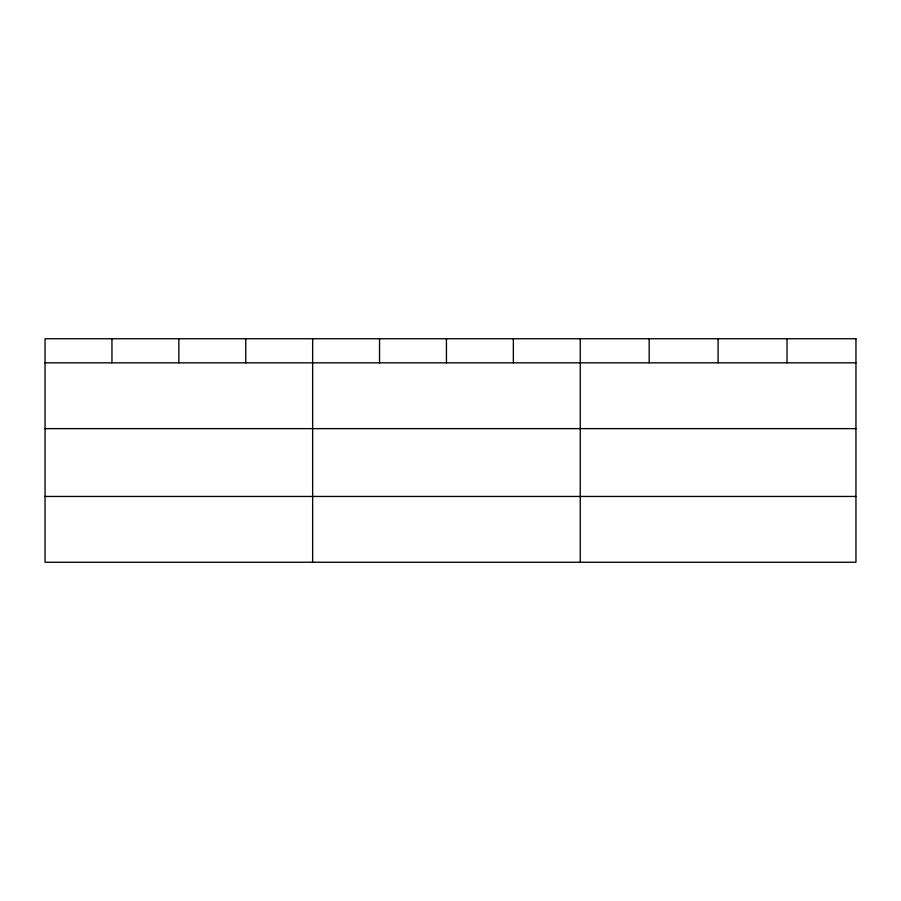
<?xml version="1.0" encoding="UTF-8"?>
<svg xmlns="http://www.w3.org/2000/svg" width="901" height="901" viewBox="0 0 901 901"><rect width="100%" height="100%" fill="white"/><g stroke="black" fill="none" stroke-linecap="round" stroke-linejoin="round"><path stroke-width="1.35" d="M45.05 362.833L855.95 362.833M45.05 428.639L855.95 428.639M45.05 496.451L855.95 496.451M787.023 338.742L787.023 362.833M718.097 338.742L718.097 362.833M649.17 338.742L649.17 362.833M580.244 338.742L580.244 562.258M513.345 338.742L513.345 362.833M446.445 338.742L446.445 362.833M379.546 338.742L379.546 362.833M312.647 338.742L312.647 562.258M245.748 338.742L245.748 362.833M178.849 338.742L178.849 362.833M111.949 338.742L111.949 362.833M855.95 338.742L45.05 338.742L45.05 562.258L855.95 562.258L855.95 338.742"/></g></svg>
